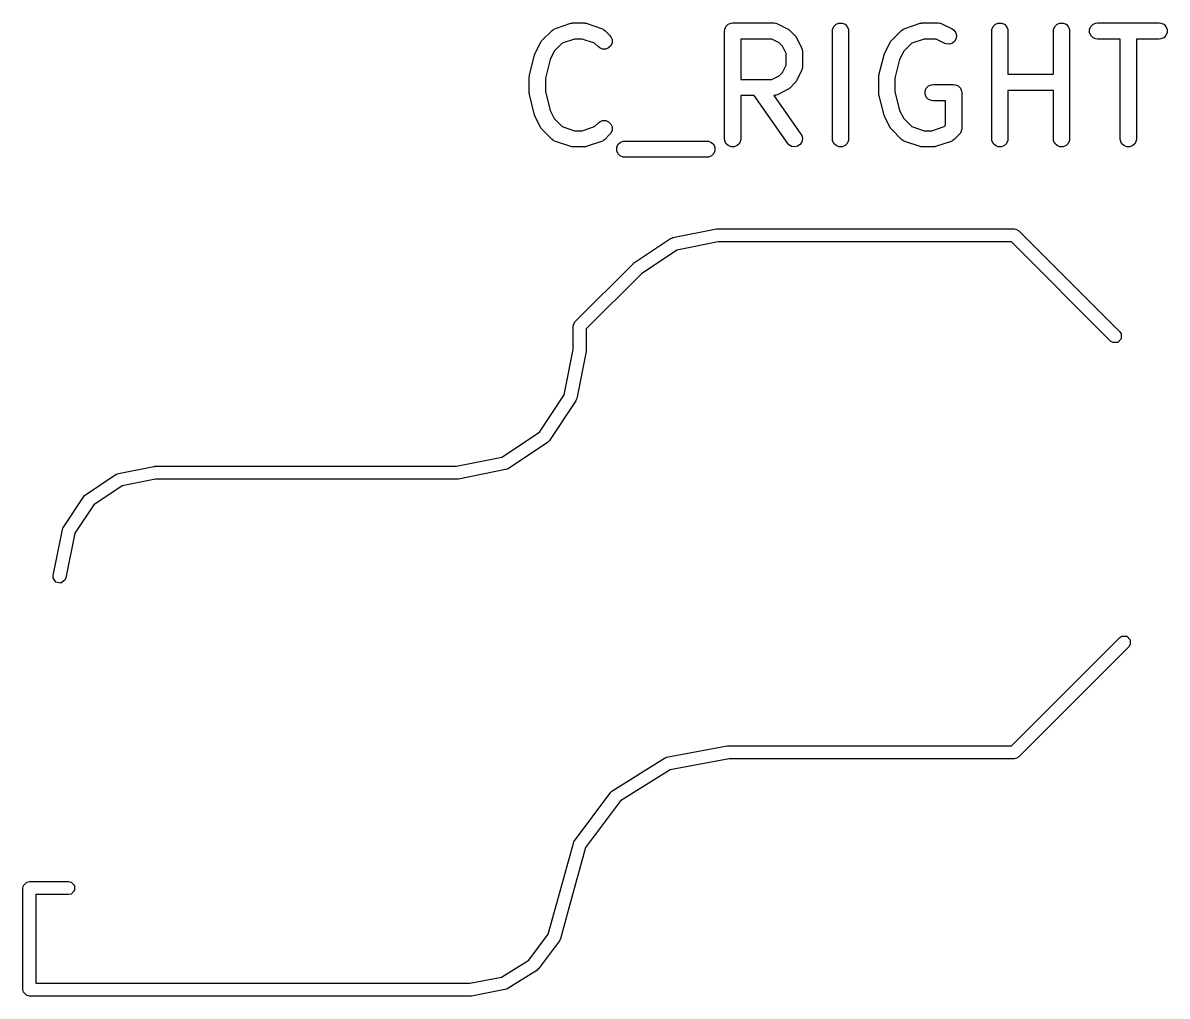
# Model space of a CAD drawing. Extents: x 53 to 255, y -141 to -27.
# Drawn here: x 207.99 to 218.6, y -106.98 to -97.96 of the extents above; entities that cross this region are included whole.
import ezdxf

# ---------------------------------------------------------------- set-up
doc = ezdxf.new("R2010")
doc.units = 0
doc.layers.add('BLACK', color=7, linetype='CONTINUOUS')

msp = doc.modelspace()

# ---------------------------------------------------------------- linework, layer by layer
at = {"layer": 'BLACK', "linetype": 'CONTINUOUS'}
for p, q in [((212.928569, -98.0135), (213.071425, -97.965881)), ((213.071425, -97.965881), (213.07868, -97.964231)), ((213.07868, -97.964231), (213.080511, -97.963473)), ((213.080511, -97.963473), (213.083164, -97.963211)), ((213.083164, -97.963211), (213.085762, -97.962621)), ((213.085762, -97.962621), (213.087736, -97.962761)), ((213.087736, -97.962761), (213.095143, -97.962032)), ((213.095143, -97.962032), (213.190381, -97.962032)), ((213.190381, -97.962032), (213.197786, -97.962761)), ((213.197786, -97.962761), (213.199761, -97.962621)), ((213.199761, -97.962621), (213.202358, -97.963211)), ((213.202358, -97.963211), (213.205013, -97.963473)), ((213.205013, -97.963473), (213.206844, -97.964231)), ((213.206844, -97.964231), (213.214098, -97.965881)), ((213.214098, -97.965881), (213.356955, -98.0135)), ((214.529666, -97.974672), (214.556702, -97.963473)), ((214.556702, -97.963473), (214.571334, -97.962032)), ((214.571334, -97.962032), (214.952286, -97.962032)), ((214.952286, -97.962032), (214.966918, -97.963473)), ((214.966918, -97.963473), (214.969407, -97.964504)), ((214.969407, -97.964504), (214.972095, -97.964695)), ((214.972095, -97.964695), (214.985827, -97.96995)), ((215.529666, -97.974672), (215.556702, -97.963473)), ((215.556702, -97.963473), (215.585966, -97.963473)), ((215.585966, -97.963473), (215.613002, -97.974672)), ((216.166664, -98.0135), (216.30952, -97.965881)), ((216.30952, -97.965881), (216.316775, -97.964231)), ((216.316775, -97.964231), (216.318606, -97.963473)), ((216.318606, -97.963473), (216.321259, -97.963211)), ((216.321259, -97.963211), (216.323857, -97.962621)), ((216.323857, -97.962621), (216.325831, -97.962761)), ((216.325831, -97.962761), (216.333238, -97.962032)), ((216.333238, -97.962032), (216.476095, -97.962032)), ((216.476095, -97.962032), (216.490727, -97.963473)), ((216.490727, -97.963473), (216.493216, -97.964504)), ((216.493216, -97.964504), (216.495904, -97.964695)), ((216.495904, -97.964695), (216.509636, -97.96995)), ((217.005856, -97.974672), (217.032892, -97.963473)), ((217.032892, -97.963473), (217.062156, -97.963473)), ((217.062156, -97.963473), (217.089192, -97.974672)), ((217.577284, -97.974672), (217.60432, -97.963473)), ((217.60432, -97.963473), (217.633584, -97.963473)), ((217.633584, -97.963473), (217.66062, -97.974672)), ((217.910618, -97.974672), (217.937654, -97.963473)), ((217.937654, -97.963473), (217.952286, -97.962032)), ((217.952286, -97.962032), (218.523714, -97.962032)), ((218.523714, -97.962032), (218.538346, -97.963473)), ((218.538346, -97.963473), (218.565382, -97.974672)), ((212.804015, -98.126856), (212.899253, -98.031618)), ((212.899253, -98.031618), (212.910618, -98.02229)), ((212.910618, -98.02229), (212.913108, -98.021258)), ((212.913108, -98.021258), (212.915143, -98.019494)), ((212.915143, -98.019494), (212.928569, -98.0135)), ((213.356955, -98.0135), (213.37038, -98.019494)), ((213.37038, -98.019494), (213.372415, -98.021259)), ((213.372415, -98.021259), (213.374906, -98.022291)), ((213.374906, -98.022291), (213.386271, -98.031618)), ((213.386271, -98.031618), (213.43389, -98.079237)), ((214.496334, -98.037032), (214.497775, -98.0224)), ((214.496334, -99.037032), (214.496334, -98.037032)), ((214.497775, -98.0224), (214.508974, -97.995364)), ((214.508974, -97.995364), (214.529666, -97.974672)), ((214.985827, -97.96995), (215.081065, -98.017569)), ((215.081065, -98.017569), (215.087364, -98.021533)), ((215.087364, -98.021533), (215.089192, -98.022291)), ((215.089192, -98.022291), (215.091248, -98.023979)), ((215.091248, -98.023979), (215.093508, -98.025401)), ((215.093508, -98.025401), (215.094807, -98.026899)), ((215.094807, -98.026899), (215.100557, -98.031618)), ((215.100557, -98.031618), (215.148176, -98.079237)), ((215.496334, -98.037032), (215.497775, -98.0224)), ((215.496334, -99.037032), (215.496334, -98.037032)), ((215.497775, -98.0224), (215.508974, -97.995364)), ((215.508974, -97.995364), (215.529666, -97.974672)), ((215.613002, -97.974672), (215.633694, -97.995364)), ((215.633694, -97.995364), (215.644893, -98.0224)), ((215.644893, -98.0224), (215.646334, -98.037032)), ((215.646334, -98.037032), (215.646334, -99.037032)), ((216.04211, -98.126856), (216.137348, -98.031618)), ((216.137348, -98.031618), (216.148713, -98.02229)), ((216.148713, -98.02229), (216.151203, -98.021258)), ((216.151203, -98.021258), (216.153238, -98.019494)), ((216.153238, -98.019494), (216.166664, -98.0135)), ((216.509636, -97.96995), (216.604874, -98.017569)), ((216.604874, -98.017569), (216.617317, -98.025401)), ((216.617317, -98.025401), (216.63649, -98.047509)), ((216.63649, -98.047509), (216.645744, -98.07527)), ((216.645744, -98.07527), (216.64367, -98.10446)), ((216.972524, -98.037032), (216.973965, -98.0224)), ((216.972524, -99.037032), (216.972524, -98.037032)), ((216.973965, -98.0224), (216.985164, -97.995364)), ((216.985164, -97.995364), (217.005856, -97.974672)), ((217.089192, -97.974672), (217.109884, -97.995364)), ((217.109884, -97.995364), (217.121083, -98.0224)), ((217.121083, -98.0224), (217.122524, -98.037032)), ((217.122524, -98.037032), (217.122524, -98.438222)), ((217.543952, -98.037032), (217.545393, -98.0224)), ((217.543952, -98.438222), (217.543952, -98.037032)), ((217.545393, -98.0224), (217.556592, -97.995364)), ((217.556592, -97.995364), (217.577284, -97.974672)), ((217.66062, -97.974672), (217.681312, -97.995364)), ((217.681312, -97.995364), (217.692511, -98.0224)), ((217.692511, -98.0224), (217.693952, -98.037032)), ((217.693952, -98.037032), (217.693952, -99.037032)), ((217.878727, -98.0224), (217.889926, -97.995364)), ((217.878727, -98.051664), (217.878727, -98.0224)), ((217.889926, -98.0787), (217.878727, -98.051664)), ((217.889926, -97.995364), (217.910618, -97.974672)), ((218.565382, -97.974672), (218.586074, -97.995364)), ((218.586074, -97.995364), (218.597273, -98.0224)), ((218.597273, -98.051664), (218.586074, -98.0787)), ((218.597273, -98.0224), (218.597273, -98.051664)), ((212.742347, -98.241586), (212.789966, -98.146348)), ((212.789966, -98.146348), (212.79393, -98.140048)), ((212.79393, -98.140048), (212.794688, -98.138221)), ((212.794688, -98.138221), (212.796376, -98.136164)), ((212.796376, -98.136164), (212.797798, -98.133905)), ((212.797798, -98.133905), (212.799296, -98.132605)), ((212.799296, -98.132605), (212.804015, -98.126856)), ((212.9928, -98.150203), (212.918687, -98.224316)), ((213.107313, -98.112032), (212.9928, -98.150203)), ((213.178211, -98.112032), (213.107313, -98.112032)), ((213.292724, -98.150203), (213.178211, -98.112032)), ((213.327824, -98.185303), (213.292724, -98.150203)), ((213.443217, -98.173937), (213.422524, -98.19463)), ((213.43389, -98.079237), (213.443217, -98.090602)), ((213.443217, -98.090602), (213.454416, -98.117638)), ((213.454416, -98.146901), (213.443217, -98.173937)), ((213.454416, -98.117638), (213.454416, -98.146901)), ((214.934581, -98.112032), (214.646334, -98.112032)), ((214.646334, -98.112032), (214.646334, -98.485841)), ((215.003097, -98.14629), (214.934581, -98.112032)), ((215.033504, -98.176697), (215.003097, -98.14629)), ((215.067762, -98.245213), (215.033504, -98.176697)), ((215.148176, -98.079237), (215.152894, -98.084986)), ((215.152894, -98.084986), (215.154393, -98.086286)), ((215.154393, -98.086286), (215.155814, -98.088545)), ((215.155814, -98.088545), (215.157503, -98.090602)), ((215.157503, -98.090602), (215.15826, -98.092429)), ((215.15826, -98.092429), (215.162225, -98.098729)), ((215.162225, -98.098729), (215.209844, -98.193967)), ((215.980442, -98.241586), (216.028061, -98.146348)), ((216.028061, -98.146348), (216.032025, -98.140048)), ((216.032025, -98.140048), (216.032783, -98.138221)), ((216.032783, -98.138221), (216.034471, -98.136164)), ((216.034471, -98.136164), (216.035893, -98.133905)), ((216.035893, -98.133905), (216.037391, -98.132605)), ((216.037391, -98.132605), (216.04211, -98.126856)), ((216.230895, -98.150203), (216.156782, -98.224316)), ((216.345408, -98.112032), (216.230895, -98.150203)), ((216.45839, -98.112032), (216.345408, -98.112032)), ((216.537792, -98.151733), (216.45839, -98.112032)), ((216.551523, -98.156988), (216.537792, -98.151733)), ((216.580713, -98.159062), (216.551523, -98.156988)), ((216.608475, -98.149808), (216.580713, -98.159062)), ((216.630582, -98.130635), (216.608475, -98.149808)), ((216.64367, -98.10446), (216.630582, -98.130635)), ((217.910618, -98.099392), (217.889926, -98.0787)), ((217.937654, -98.110591), (217.910618, -98.099392)), ((217.952286, -98.112032), (217.937654, -98.110591)), ((218.163, -98.112032), (217.952286, -98.112032)), ((218.163, -99.037032), (218.163, -98.112032)), ((218.523714, -98.112032), (218.313, -98.112032)), ((218.313, -98.112032), (218.313, -99.037032)), ((218.538346, -98.110591), (218.523714, -98.112032)), ((218.565382, -98.099392), (218.538346, -98.110591)), ((218.586074, -98.0787), (218.565382, -98.099392)), ((212.689049, -98.447413), (212.736668, -98.256937)), ((212.736668, -98.256937), (212.737053, -98.255857)), ((212.737053, -98.255857), (212.737092, -98.255318)), ((212.737092, -98.255318), (212.739419, -98.249236)), ((212.739419, -98.249236), (212.741615, -98.243091)), ((212.741615, -98.243091), (212.741937, -98.242655)), ((212.741937, -98.242655), (212.742347, -98.241586)), ((212.918687, -98.224316), (212.880193, -98.301303)), ((213.339189, -98.19463), (213.327824, -98.185303)), ((213.366225, -98.205829), (213.339189, -98.19463)), ((213.395488, -98.205829), (213.366225, -98.205829)), ((213.422524, -98.19463), (213.395488, -98.205829)), ((215.067762, -98.35266), (215.067762, -98.245213)), ((215.209844, -98.193967), (215.215099, -98.207698)), ((215.215099, -98.207698), (215.21529, -98.210387)), ((215.21529, -98.210387), (215.216321, -98.212876)), ((215.216321, -98.212876), (215.217762, -98.227508)), ((215.217762, -98.227508), (215.217762, -98.370365)), ((215.927144, -98.447413), (215.974763, -98.256937)), ((215.974763, -98.256937), (215.975148, -98.255857)), ((215.975148, -98.255857), (215.975187, -98.255318)), ((215.975187, -98.255318), (215.977514, -98.249236)), ((215.977514, -98.249236), (215.97971, -98.243091)), ((215.97971, -98.243091), (215.980032, -98.242655)), ((215.980032, -98.242655), (215.980442, -98.241586)), ((216.156782, -98.224316), (216.118288, -98.301303)), ((212.880193, -98.301303), (212.83681, -98.474837)), ((215.033504, -98.421176), (215.067762, -98.35266)), ((215.215099, -98.390175), (215.209844, -98.403906)), ((215.21529, -98.387485), (215.215099, -98.390175)), ((215.216321, -98.384997), (215.21529, -98.387485)), ((215.217762, -98.370365), (215.216321, -98.384997)), ((216.118288, -98.301303), (216.074905, -98.474837)), ((212.68681, -98.465603), (212.687061, -98.463049)), ((212.68681, -98.60846), (212.68681, -98.465603)), ((212.686899, -98.461957), (212.687708, -98.456483)), ((212.687061, -98.463049), (212.686899, -98.461957)), ((212.687708, -98.456483), (212.688251, -98.450971)), ((212.688251, -98.450971), (212.688673, -98.449949)), ((212.688673, -98.449949), (212.689049, -98.447413)), ((212.83681, -98.474837), (212.83681, -98.599226)), ((214.646334, -98.485841), (214.934581, -98.485841)), ((214.934581, -98.485841), (215.003097, -98.451583)), ((215.003097, -98.451583), (215.033504, -98.421176)), ((215.162225, -98.499144), (215.15826, -98.505443)), ((215.209844, -98.403906), (215.162225, -98.499144)), ((215.924905, -98.465603), (215.925156, -98.463049)), ((215.924905, -98.60846), (215.924905, -98.465603)), ((215.924994, -98.461957), (215.925803, -98.456483)), ((215.925156, -98.463049), (215.924994, -98.461957)), ((215.925803, -98.456483), (215.926346, -98.450971)), ((215.926346, -98.450971), (215.926768, -98.449949)), ((215.926768, -98.449949), (215.927144, -98.447413)), ((216.074905, -98.474837), (216.074905, -98.599226)), ((217.122524, -98.438222), (217.543952, -98.438222)), ((212.83681, -98.599226), (212.880193, -98.77276)), ((215.081065, -98.580304), (214.985827, -98.627923)), ((215.087364, -98.576339), (215.081065, -98.580304)), ((215.089192, -98.575582), (215.087364, -98.576339)), ((215.091248, -98.573893), (215.089192, -98.575582)), ((215.093508, -98.572472), (215.091248, -98.573893)), ((215.094807, -98.570973), (215.093508, -98.572472)), ((215.100557, -98.566255), (215.094807, -98.570973)), ((215.148176, -98.518636), (215.100557, -98.566255)), ((215.152894, -98.512886), (215.148176, -98.518636)), ((215.154393, -98.511587), (215.152894, -98.512886)), ((215.155814, -98.509327), (215.154393, -98.511587)), ((215.157503, -98.507271), (215.155814, -98.509327)), ((215.15826, -98.505443), (215.157503, -98.507271)), ((216.074905, -98.599226), (216.118288, -98.77276)), ((216.354917, -98.593828), (216.366116, -98.566792)), ((216.354917, -98.623092), (216.354917, -98.593828)), ((216.366116, -98.566792), (216.386808, -98.5461)), ((216.386808, -98.5461), (216.413844, -98.534901)), ((216.413844, -98.534901), (216.428476, -98.53346)), ((216.428476, -98.53346), (216.618952, -98.53346)), ((216.618952, -98.53346), (216.633584, -98.534901)), ((216.633584, -98.534901), (216.66062, -98.5461)), ((216.66062, -98.5461), (216.681312, -98.566792)), ((216.681312, -98.566792), (216.692511, -98.593828)), ((216.692511, -98.593828), (216.693952, -98.60846)), ((217.543952, -98.588222), (217.122524, -98.588222)), ((217.122524, -98.588222), (217.122524, -99.037032)), ((217.543952, -99.037032), (217.543952, -98.588222)), ((212.687061, -98.611013), (212.68681, -98.60846)), ((212.686899, -98.612106), (212.687061, -98.611013)), ((212.687708, -98.617579), (212.686899, -98.612106)), ((212.688251, -98.623092), (212.687708, -98.617579)), ((212.688673, -98.624113), (212.688251, -98.623092)), ((212.689049, -98.62665), (212.688673, -98.624113)), ((212.736668, -98.817126), (212.689049, -98.62665)), ((214.77038, -98.635841), (214.646334, -98.635841)), ((214.646334, -98.635841), (214.646334, -99.037032)), ((215.08132, -99.080042), (214.77038, -98.635841)), ((214.966918, -98.6344), (214.953401, -98.635731)), ((214.953401, -98.635731), (215.204205, -98.994023)), ((214.969407, -98.633368), (214.966918, -98.6344)), ((214.972095, -98.633178), (214.969407, -98.633368)), ((214.985827, -98.627923), (214.972095, -98.633178)), ((215.925156, -98.611013), (215.924905, -98.60846)), ((215.924994, -98.612106), (215.925156, -98.611013)), ((215.925803, -98.617579), (215.924994, -98.612106)), ((215.926346, -98.623092), (215.925803, -98.617579)), ((215.926768, -98.624113), (215.926346, -98.623092)), ((215.927144, -98.62665), (215.926768, -98.624113)), ((215.974763, -98.817126), (215.927144, -98.62665)), ((216.366116, -98.650128), (216.354917, -98.623092)), ((216.386808, -98.67082), (216.366116, -98.650128)), ((216.413844, -98.682019), (216.386808, -98.67082)), ((216.428476, -98.68346), (216.413844, -98.682019)), ((216.543952, -98.68346), (216.428476, -98.68346)), ((216.543952, -98.910727), (216.543952, -98.68346)), ((216.693952, -98.60846), (216.693952, -98.941793)), ((212.737053, -98.818205), (212.736668, -98.817126)), ((212.880193, -98.77276), (212.918687, -98.849747)), ((215.975148, -98.818205), (215.974763, -98.817126)), ((216.118288, -98.77276), (216.156782, -98.849747)), ((212.737092, -98.818745), (212.737053, -98.818205)), ((212.739419, -98.824826), (212.737092, -98.818745)), ((212.741615, -98.830972), (212.739419, -98.824826)), ((212.741937, -98.831407), (212.741615, -98.830972)), ((212.742347, -98.832477), (212.741937, -98.831407)), ((212.789966, -98.927715), (212.742347, -98.832477)), ((212.918687, -98.849747), (212.9928, -98.923861)), ((213.292724, -98.92386), (213.327823, -98.888761)), ((213.327823, -98.888761), (213.339189, -98.879433)), ((213.339189, -98.879433), (213.366225, -98.868234)), ((213.366225, -98.868234), (213.395488, -98.868234)), ((213.395488, -98.868234), (213.422524, -98.879432)), ((213.422524, -98.879432), (213.443217, -98.900125)), ((213.443217, -98.900125), (213.454416, -98.927161)), ((215.975187, -98.818745), (215.975148, -98.818205)), ((215.977514, -98.824826), (215.975187, -98.818745)), ((215.97971, -98.830972), (215.977514, -98.824826)), ((215.980032, -98.831407), (215.97971, -98.830972)), ((215.980442, -98.832477), (215.980032, -98.831407)), ((216.028061, -98.927715), (215.980442, -98.832477)), ((216.156782, -98.849747), (216.230895, -98.923861)), ((216.530819, -98.92386), (216.543952, -98.910727)), ((212.793929, -98.934011), (212.789966, -98.927715)), ((212.794687, -98.935841), (212.793929, -98.934011)), ((212.796376, -98.937899), (212.794687, -98.935841)), ((212.797798, -98.940158), (212.796376, -98.937899)), ((212.799296, -98.941457), (212.797798, -98.940158)), ((212.804015, -98.947207), (212.799296, -98.941457)), ((212.899253, -99.042446), (212.804015, -98.947207)), ((212.9928, -98.923861), (213.107313, -98.962032)), ((213.107313, -98.962032), (213.178211, -98.962032)), ((213.178211, -98.962032), (213.292724, -98.92386)), ((213.43389, -98.994826), (213.386272, -99.042445)), ((213.443218, -98.98346), (213.43389, -98.994826)), ((213.454416, -98.956424), (213.443218, -98.98346)), ((213.454416, -98.927161), (213.454416, -98.956424)), ((215.204205, -98.994023), (215.211415, -99.006836)), ((215.211415, -99.006836), (215.217744, -99.035407)), ((216.032024, -98.934011), (216.028061, -98.927715)), ((216.032782, -98.935841), (216.032024, -98.934011)), ((216.034471, -98.937899), (216.032782, -98.935841)), ((216.035893, -98.940158), (216.034471, -98.937899)), ((216.037391, -98.941457), (216.035893, -98.940158)), ((216.04211, -98.947207), (216.037391, -98.941457)), ((216.137348, -99.042446), (216.04211, -98.947207)), ((216.230895, -98.923861), (216.345408, -98.962032)), ((216.345408, -98.962032), (216.416306, -98.962032)), ((216.416306, -98.962032), (216.530819, -98.92386)), ((216.671985, -98.994826), (216.624367, -99.042445)), ((216.681313, -98.98346), (216.671985, -98.994826)), ((216.688594, -98.965881), (216.681313, -98.98346)), ((216.692511, -98.956425), (216.688594, -98.965881)), ((216.693952, -98.941793), (216.692511, -98.956425)), ((212.910618, -99.051774), (212.899253, -99.042446)), ((212.913108, -99.052805), (212.910618, -99.051774)), ((212.915143, -99.05457), (212.913108, -99.052805)), ((212.928569, -99.060564), (212.915143, -99.05457)), ((213.071425, -99.108183), (212.928569, -99.060564)), ((213.07868, -99.109832), (213.071425, -99.108183)), ((213.080511, -99.110591), (213.07868, -99.109832)), ((213.083164, -99.110852), (213.080511, -99.110591)), ((213.085762, -99.111443), (213.083164, -99.110852)), ((213.087736, -99.111302), (213.085762, -99.111443)), ((213.095143, -99.112032), (213.087736, -99.111302)), ((213.190381, -99.112032), (213.095143, -99.112032)), ((213.197786, -99.111302), (213.190381, -99.112032)), ((213.199761, -99.111443), (213.197786, -99.111302)), ((213.202358, -99.110852), (213.199761, -99.111443)), ((213.205013, -99.110591), (213.202358, -99.110852)), ((213.206844, -99.109832), (213.205013, -99.110591)), ((213.214098, -99.108183), (213.206844, -99.109832)), ((213.356955, -99.060564), (213.214098, -99.108183)), ((213.37038, -99.05457), (213.356955, -99.060564)), ((213.372415, -99.052804), (213.37038, -99.05457)), ((213.374906, -99.051773), (213.372415, -99.052804)), ((213.386272, -99.042445), (213.374906, -99.051773)), ((213.497775, -99.117638), (213.508974, -99.090602)), ((213.497775, -99.146902), (213.497775, -99.117638)), ((213.508974, -99.090602), (213.529666, -99.06991)), ((213.529666, -99.06991), (213.556702, -99.058711)), ((213.556702, -99.058711), (213.571334, -99.05727)), ((213.571334, -99.05727), (214.333238, -99.05727)), ((214.333238, -99.05727), (214.34787, -99.058711)), ((214.34787, -99.058711), (214.374906, -99.06991)), ((214.374906, -99.06991), (214.395598, -99.090602)), ((214.395598, -99.090602), (214.406797, -99.117638)), ((214.406797, -99.117638), (214.406797, -99.146902)), ((214.497775, -99.051664), (214.496334, -99.037032)), ((214.508974, -99.0787), (214.497775, -99.051664)), ((214.529666, -99.099392), (214.508974, -99.0787)), ((214.556702, -99.110591), (214.529666, -99.099392)), ((214.585966, -99.110591), (214.556702, -99.110591)), ((214.613002, -99.099392), (214.585966, -99.110591)), ((214.633694, -99.0787), (214.613002, -99.099392)), ((214.644893, -99.051664), (214.633694, -99.0787)), ((214.646334, -99.037032), (214.644893, -99.051664)), ((215.090891, -99.091202), (215.08132, -99.080042)), ((215.11557, -99.106929), (215.090891, -99.091202)), ((215.144387, -99.112015), (215.11557, -99.106929)), ((215.172958, -99.105685), (215.144387, -99.112015)), ((215.196932, -99.088903), (215.172958, -99.105685)), ((215.212659, -99.064225), (215.196932, -99.088903)), ((215.217744, -99.035407), (215.212659, -99.064225)), ((215.497775, -99.051664), (215.496334, -99.037032)), ((215.508974, -99.0787), (215.497775, -99.051664)), ((215.529666, -99.099392), (215.508974, -99.0787)), ((215.556702, -99.110591), (215.529666, -99.099392)), ((215.585966, -99.110591), (215.556702, -99.110591)), ((215.613002, -99.099392), (215.585966, -99.110591)), ((215.633694, -99.0787), (215.613002, -99.099392)), ((215.644893, -99.051664), (215.633694, -99.0787)), ((215.646334, -99.037032), (215.644893, -99.051664)), ((216.148713, -99.051774), (216.137348, -99.042446)), ((216.151203, -99.052805), (216.148713, -99.051774)), ((216.153238, -99.05457), (216.151203, -99.052805)), ((216.166664, -99.060564), (216.153238, -99.05457)), ((216.30952, -99.108183), (216.166664, -99.060564)), ((216.316775, -99.109832), (216.30952, -99.108183)), ((216.318606, -99.110591), (216.316775, -99.109832)), ((216.321259, -99.110852), (216.318606, -99.110591)), ((216.323857, -99.111443), (216.321259, -99.110852)), ((216.325831, -99.111302), (216.323857, -99.111443)), ((216.333238, -99.112032), (216.325831, -99.111302)), ((216.428476, -99.112032), (216.333238, -99.112032)), ((216.435881, -99.111302), (216.428476, -99.112032)), ((216.437856, -99.111443), (216.435881, -99.111302)), ((216.440453, -99.110852), (216.437856, -99.111443)), ((216.443108, -99.110591), (216.440453, -99.110852)), ((216.444939, -99.109832), (216.443108, -99.110591)), ((216.452193, -99.108183), (216.444939, -99.109832)), ((216.59505, -99.060564), (216.452193, -99.108183)), ((216.608475, -99.05457), (216.59505, -99.060564)), ((216.61051, -99.052804), (216.608475, -99.05457)), ((216.613001, -99.051773), (216.61051, -99.052804)), ((216.624367, -99.042445), (216.613001, -99.051773)), ((216.973965, -99.051664), (216.972524, -99.037032)), ((216.985164, -99.0787), (216.973965, -99.051664)), ((217.005856, -99.099392), (216.985164, -99.0787)), ((217.032892, -99.110591), (217.005856, -99.099392)), ((217.062156, -99.110591), (217.032892, -99.110591)), ((217.089192, -99.099392), (217.062156, -99.110591)), ((217.109884, -99.0787), (217.089192, -99.099392)), ((217.121083, -99.051664), (217.109884, -99.0787)), ((217.122524, -99.037032), (217.121083, -99.051664)), ((217.545393, -99.051664), (217.543952, -99.037032)), ((217.556592, -99.0787), (217.545393, -99.051664)), ((217.577284, -99.099392), (217.556592, -99.0787)), ((217.60432, -99.110591), (217.577284, -99.099392)), ((217.633584, -99.110591), (217.60432, -99.110591)), ((217.66062, -99.099392), (217.633584, -99.110591)), ((217.681312, -99.0787), (217.66062, -99.099392)), ((217.692511, -99.051664), (217.681312, -99.0787)), ((217.693952, -99.037032), (217.692511, -99.051664)), ((218.164441, -99.051664), (218.163, -99.037032)), ((218.17564, -99.0787), (218.164441, -99.051664)), ((218.196332, -99.099392), (218.17564, -99.0787)), ((218.223368, -99.110591), (218.196332, -99.099392)), ((218.252632, -99.110591), (218.223368, -99.110591)), ((218.279668, -99.099392), (218.252632, -99.110591)), ((218.30036, -99.0787), (218.279668, -99.099392)), ((218.311559, -99.051664), (218.30036, -99.0787)), ((218.313, -99.037032), (218.311559, -99.051664)), ((213.508974, -99.173938), (213.497775, -99.146902)), ((213.529666, -99.19463), (213.508974, -99.173938)), ((213.556702, -99.205829), (213.529666, -99.19463)), ((213.571334, -99.20727), (213.556702, -99.205829)), ((214.333238, -99.20727), (213.571334, -99.20727)), ((214.34787, -99.205829), (214.333238, -99.20727)), ((214.374906, -99.19463), (214.34787, -99.205829)), ((214.395598, -99.173938), (214.374906, -99.19463)), ((214.406797, -99.146902), (214.395598, -99.173938)), ((214.017819, -99.952638), (214.42082, -99.872638)), ((214.42082, -99.872638), (214.426718, -99.87264)), ((214.426718, -99.87264), (214.432502, -99.87149)), ((214.432502, -99.87149), (217.179502, -99.87149)), ((217.179502, -99.87149), (217.202463, -99.876057)), ((217.202463, -99.876057), (217.221928, -99.889064)), ((213.654119, -100.190634), (213.996119, -99.961635)), ((213.996119, -99.961635), (213.99617, -99.961613)), ((213.99617, -99.961613), (213.996187, -99.961589)), ((213.996187, -99.961589), (214.007163, -99.957046)), ((214.007163, -99.957046), (214.017739, -99.952654)), ((214.017739, -99.952654), (214.017766, -99.952659)), ((214.017766, -99.952659), (214.017819, -99.952638)), ((217.221928, -99.889064), (218.158928, -100.826064)), ((214.052932, -100.068009), (213.725769, -100.287075)), ((214.438402, -99.99149), (214.052932, -100.068009)), ((217.15465, -99.99149), (214.438402, -99.99149)), ((218.074076, -100.910916), (217.15465, -99.99149)), ((213.645076, -100.198063), (213.649964, -100.194796)), ((213.649964, -100.194796), (213.654119, -100.190634)), ((213.112076, -100.731064), (213.645076, -100.198063)), ((213.725769, -100.287075), (213.214502, -100.798342)), ((213.094502, -100.77349), (213.099069, -100.750529)), ((213.094502, -100.989589), (213.094502, -100.77349)), ((213.099069, -100.750529), (213.112076, -100.731064)), ((213.214502, -100.798342), (213.214502, -100.99549)), ((218.158928, -100.826064), (218.171935, -100.845529)), ((218.093541, -100.923923), (218.074076, -100.910916)), ((218.139463, -100.923923), (218.093541, -100.923923)), ((218.171935, -100.891451), (218.139463, -100.923923)), ((218.171935, -100.845529), (218.171935, -100.891451)), ((213.010965, -101.410155), (213.094502, -100.989589)), ((213.213352, -101.007179), (213.126352, -101.445179)), ((213.214502, -100.99549), (213.21335, -101.001279)), ((213.21335, -101.001279), (213.213352, -101.007179)), ((212.780224, -101.757212), (213.010965, -101.410155)), ((213.117467, -101.466709), (212.873467, -101.833709)), ((213.121968, -101.455771), (213.117467, -101.466709)), ((213.126352, -101.445179), (213.121968, -101.455771)), ((212.433167, -101.987953), (212.780224, -101.757212)), ((212.856721, -101.850455), (212.489721, -102.094455)), ((212.856856, -101.850319), (212.856721, -101.850455)), ((212.856951, -101.850301), (212.856856, -101.850319)), ((212.865058, -101.842155), (212.856951, -101.850301)), ((212.873314, -101.833939), (212.865058, -101.842155)), ((212.873333, -101.833843), (212.873314, -101.833939)), ((212.873467, -101.833709), (212.873333, -101.833843)), ((212.012603, -102.07149), (212.433167, -101.987953)), ((208.879804, -102.137641), (209.206805, -102.072641)), ((209.206805, -102.072641), (209.212711, -102.072641)), ((209.212711, -102.072641), (209.218502, -102.07149)), ((209.218502, -102.07149), (212.012603, -102.07149)), ((212.468071, -102.103363), (212.030191, -102.19034)), ((212.468072, -102.103364), (212.468071, -102.103363)), ((212.468192, -102.10334), (212.468072, -102.103363)), ((212.468072, -102.103363), (212.468072, -102.103364)), ((212.478872, -102.098919), (212.468192, -102.10334)), ((212.489721, -102.094455), (212.478872, -102.098919)), ((208.575179, -102.335594), (208.858172, -102.146598)), ((208.858172, -102.146598), (208.858174, -102.146597)), ((208.858174, -102.146597), (208.858177, -102.146595)), ((208.858177, -102.146595), (208.85818, -102.146594)), ((208.85818, -102.146594), (208.863757, -102.144285)), ((208.863757, -102.144285), (208.879804, -102.137641)), ((209.22441, -102.19149), (208.914902, -102.253012)), ((212.018502, -102.19149), (209.22441, -102.19149)), ((212.024291, -102.190338), (212.018502, -102.19149)), ((212.030191, -102.19034), (212.024291, -102.190338)), ((208.914902, -102.253012), (208.65176, -102.42875)), ((208.369606, -102.635167), (208.558606, -102.352167)), ((208.558606, -102.352167), (208.558619, -102.352153)), ((208.558619, -102.352153), (208.558621, -102.352144)), ((208.558621, -102.352144), (208.56689, -102.343878)), ((208.56689, -102.343878), (208.575156, -102.335609)), ((208.575156, -102.335609), (208.575165, -102.335607)), ((208.575165, -102.335607), (208.575179, -102.335594)), ((208.65176, -102.42875), (208.476018, -102.691899)), ((208.275657, -103.083776), (208.360652, -102.656799)), ((208.360652, -102.656798), (208.360654, -102.656793)), ((208.360652, -102.656799), (208.360652, -102.656798)), ((208.360654, -102.656793), (208.360657, -102.656776)), ((208.360657, -102.656776), (208.364908, -102.646515)), ((208.364908, -102.646515), (208.369606, -102.635167)), ((208.476018, -102.691899), (208.393347, -103.107204)), ((208.275653, -103.107187), (208.275657, -103.083776)), ((208.301161, -103.145374), (208.275653, -103.107187)), ((208.346199, -103.154339), (208.301161, -103.145374)), ((208.384386, -103.128831), (208.346199, -103.154339)), ((208.393347, -103.107204), (208.384386, -103.128831)), ((217.15465, -104.66349), (218.158076, -103.660064)), ((218.158076, -103.660064), (218.177541, -103.647057)), ((218.177541, -103.647057), (218.223463, -103.647057)), ((218.223463, -103.647057), (218.255935, -103.679529)), ((218.255935, -103.679529), (218.255935, -103.725451)), ((218.242928, -103.744916), (217.221928, -104.765916)), ((218.255935, -103.725451), (218.242928, -103.744916)), ((213.959483, -104.769511), (214.521483, -104.66451)), ((214.521483, -104.66451), (214.527047, -104.664574)), ((214.527047, -104.664574), (214.532502, -104.66349)), ((214.532502, -104.66349), (217.15465, -104.66349)), ((213.459731, -105.076592), (213.938731, -104.777592)), ((213.938731, -104.777592), (213.949165, -104.773644)), ((213.949165, -104.773644), (213.959483, -104.769511)), ((214.538057, -104.78349), (213.992661, -104.885387)), ((217.179502, -104.78349), (214.538057, -104.78349)), ((217.202463, -104.778923), (217.179502, -104.78349)), ((217.221928, -104.765916), (217.202463, -104.778923)), ((213.992661, -104.885387), (213.532843, -105.172413)), ((213.105413, -105.544609), (213.443413, -105.091609)), ((213.532843, -105.172413), (213.208338, -105.607327)), ((213.443413, -105.091609), (213.451648, -105.084188)), ((213.451648, -105.084188), (213.459731, -105.076592)), ((212.941664, -106.122528), (213.095664, -105.564528)), ((213.095664, -105.564528), (213.100643, -105.554617)), ((213.100643, -105.554617), (213.105413, -105.544609)), ((213.208338, -105.607327), (213.057351, -106.154408)), ((208.031541, -105.926057), (208.054502, -105.92149)), ((208.054502, -105.92149), (208.417502, -105.92149)), ((208.417502, -105.92149), (208.440463, -105.926057)), ((207.994502, -105.98149), (207.999069, -105.958529)), ((207.994502, -106.92349), (207.994502, -105.98149)), ((207.999069, -105.958529), (208.031541, -105.926057)), ((208.440463, -105.926057), (208.472935, -105.958529)), ((208.472935, -106.004451), (208.440463, -106.036923)), ((208.472935, -105.958529), (208.472935, -106.004451)), ((208.417502, -106.04149), (208.114502, -106.04149)), ((208.114502, -106.04149), (208.114502, -106.86349)), ((208.440463, -106.036923), (208.417502, -106.04149)), ((212.862661, -106.409633), (212.941652, -106.122572)), ((212.941652, -106.122572), (212.941662, -106.122551)), ((212.941662, -106.122551), (212.941664, -106.122528)), ((213.057352, -106.154408), (212.975352, -106.452408)), ((213.057351, -106.154408), (213.057352, -106.154408)), ((212.683243, -106.649478), (212.862661, -106.409633)), ((212.965547, -106.472431), (212.772547, -106.73043)), ((212.970356, -106.462369), (212.965547, -106.472431)), ((212.975352, -106.452408), (212.970356, -106.462369)), ((212.428337, -106.807631), (212.683243, -106.649478)), ((212.756134, -106.745474), (212.482135, -106.915474)), ((212.764243, -106.737894), (212.756134, -106.745474)), ((212.772547, -106.73043), (212.764243, -106.737894)), ((208.114502, -106.86349), (212.134843, -106.86349)), ((212.134843, -106.86349), (212.428337, -106.807631)), ((207.999069, -106.946451), (207.994502, -106.92349)), ((208.031541, -106.978923), (207.999069, -106.946451)), ((208.054502, -106.98349), (208.031541, -106.978923)), ((212.46172, -106.923432), (212.15172, -106.982432)), ((212.471866, -106.919327), (212.46172, -106.923432)), ((212.482135, -106.915474), (212.471866, -106.919327)), ((212.140502, -106.98349), (208.054502, -106.98349)), ((212.146057, -106.982385), (212.140502, -106.98349)), ((212.15172, -106.982432), (212.146057, -106.982385))]:
    msp.add_line(p, q, dxfattribs=at)

doc.saveas('drawing.dxf')
